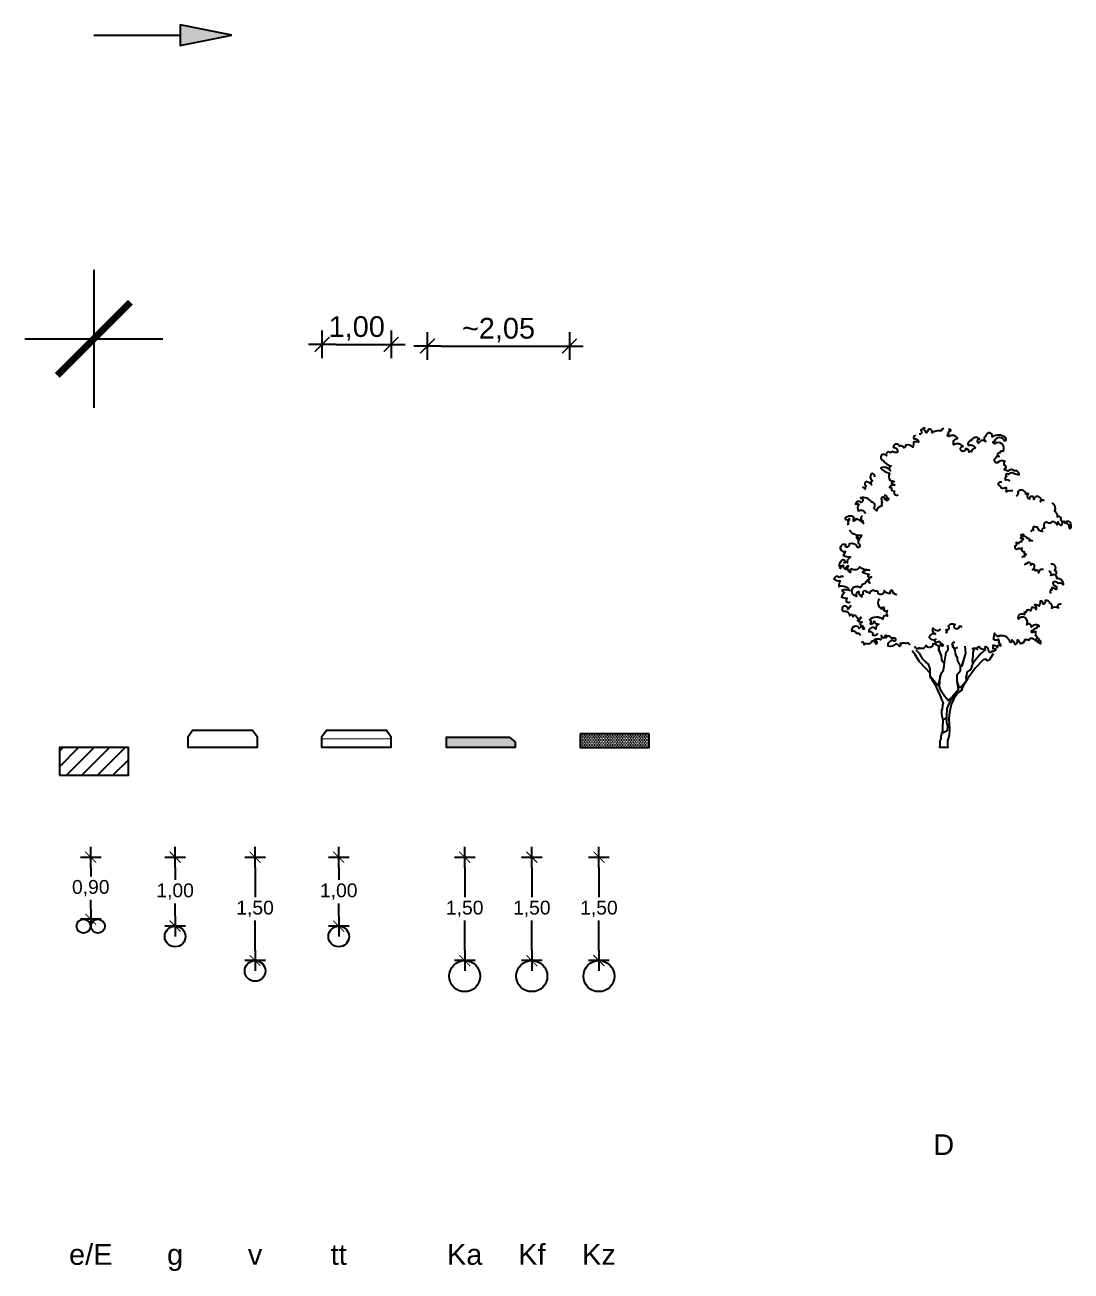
# Model space of a CAD drawing. Header units: millimetres. Extents: x -1 to 67.8, y -7.6 to 12.
# Drawn here: x -1 to 14.17, y -7.59 to 10.48 of the extents above; entities that cross this region are included whole.
import ezdxf
from ezdxf.enums import TextEntityAlignment as Align

# ---------------------------------------------------------------- set-up
doc = ezdxf.new("R2010")
doc.units = ezdxf.units.MM
doc.styles.add('Poprecni profil', font='arial.ttf')
doc.linetypes.add('ZIGZAG', pattern='A,0.00254,-5.08,[131,ltypeshp.shx,S=5.08,R=0,X=-5.08,Y=0],-10.16,[131,ltypeshp.shx,S=5.08,R=180,X=5.08,Y=0],-5.08', length=20.32254)
doc.dimstyles.new('Poprecni profil', dxfattribs={"dimtxt": 0.3, "dimasz": 0.2, "dimexe": 0, "dimexo": 2, "dimgap": 0.05, "dimtad": 1, "dimrnd": 0.05, "dimzin": 0, "dimtxsty": 'Poprecni profil', "dimblk": 'Kotni marker', "dimcen": 0.25, "dimse1": 1, "dimse2": 1, "dimclrd": 256, "dimclrt": 256, "dimadec": 0, "dimazin": 0, "dimtfac": 1, "dimtmove": 2, "dimatfit": 3, "dimldrblk": 'Kotni marker', "dimfxl": 1, "dimtolj": 1, "dimtzin": 0, "dimlwd": -1, "dimarcsym": 0})
doc.dimstyles.new('Poprecni profil instalacije', dxfattribs={"dimtxt": 0.2, "dimasz": 0.15, "dimexe": 0, "dimexo": 2, "dimgap": 0.05, "dimtad": 0, "dimtih": 1, "dimtoh": 1, "dimrnd": 0.05, "dimzin": 0, "dimtxsty": 'Poprecni profil', "dimblk": 'Kotni marker', "dimcen": 0.25, "dimse1": 1, "dimse2": 1, "dimclrd": 256, "dimclrt": 7, "dimadec": 0, "dimazin": 0, "dimtfac": 1, "dimtix": 1, "dimtmove": 2, "dimatfit": 3, "dimldrblk": 'Kotni marker', "dimfxl": 1, "dimtolj": 1, "dimtzin": 0, "dimlwd": -1, "dimarcsym": 0})
doc.dimstyles.new('Poprecni profil priblizno', dxfattribs={"dimtxt": 0.3, "dimasz": 0.2, "dimexe": 0, "dimexo": 2, "dimgap": 0.05, "dimtad": 1, "dimrnd": 0.05, "dimzin": 0, "dimtxsty": 'Poprecni profil', "dimblk": 'Kotni marker', "dimcen": 0.25, "dimse1": 1, "dimse2": 1, "dimclrd": 256, "dimclrt": 256, "dimadec": 0, "dimazin": 0, "dimtfac": 1, "dimtmove": 2, "dimatfit": 3, "dimldrblk": 'Kotni marker', "dimfxl": 1, "dimtolj": 1, "dimtzin": 0, "dimlwd": -1, "dimarcsym": 0})

# ---------------------------------------------------------------- blocks, each defined once
blk = doc.blocks.new('*U6')
h = blk.add_hatch()
h.set_pattern_fill('ANSI31', color=256, scale=0.05)
h.set_pattern_definition([(45, (-32.50196, -0.4), (-0.1122532, 0.1122532), [])])
h.paths.add_polyline_path([(-0.5, -0.4), (0.5, -0.4), (0.5, 0), (-0.5, 0)])
blk.add_lwpolyline([(-0.5, -0.4), (0.5, -0.4), (0.5, 0), (-0.5, 0)], close=True)
blk = doc.blocks.new('*U4')
blk.add_lwpolyline([(1, 0.16), (1, 0), (0, 0), (0, 0.16), (0.065, 0.25), (0.935, 0.25)], close=True)
blk = doc.blocks.new('*U5')
blk.add_lwpolyline([(1, 0.16), (1, 0), (0, 0), (0, 0.16), (0.065, 0.25), (0.935, 0.25)], close=True)
at = {"const_width": 0.015}
blk.add_lwpolyline([(0, 0.125), (1, 0.125)], dxfattribs=at)
blk = doc.blocks.new('*U8')
h = blk.add_hatch(color=256)
h.dxf.hatch_style = 1
h.paths.add_polyline_path([(1, 0.085), (1, 0), (0, 0), (0, 0.15), (0.91, 0.15)])
blk.add_lwpolyline([(1, 0.085), (1, 0), (0, 0), (0, 0.15), (0.91, 0.15)], close=True)
blk = doc.blocks.new('Zelenilo-DYN')
h = blk.add_hatch()
h.set_pattern_fill('DOTS', color=256, scale=0.015)
h.set_pattern_definition([(0, (-22.7, -6.2), (0.01190625, 0.0238125), [0, -0.0238125])])
h.paths.add_polyline_path([(1, 0), (1, 0.2), (0, 0.2), (0, 0)])
at = {"color": 7}
blk.add_lwpolyline([(0, 0.2), (0, 0), (1, 0), (1, 0.2)], dxfattribs=at)
at = {"linetype": 'ZIGZAG', "ltscale": 0.003}
blk.add_lwpolyline([(1, 0.2), (0, 0.2)], dxfattribs=at)
blk = doc.blocks.new('Kotni marker')
for points in [[(0, 1), (0, -1)], [(-1, 0), (1, 0)]]:
    blk.add_lwpolyline(points)
at = {"const_width": 0.1}
blk.add_lwpolyline([(-0.53, -0.53), (0.53, 0.53)], dxfattribs=at)
blk = doc.blocks.new('*D61')
at = {"transparency": 16777216}
blk.add_line((0.2, 0), (0.8, 0), dxfattribs=at)
at = {"layer": 'Defpoints', "color": 0, "transparency": 16777216}
for p in [(1, 0), (0, -2.545), (1, -2.545)]:
    blk.add_point(p, dxfattribs=at)
at = {"transparency": 16777216, "xscale": 0.2, "yscale": 0.2, "zscale": 0.2, "rotation": 180}
blk.add_blockref('Kotni marker', (0, 0), dxfattribs=at)
at = {"transparency": 16777216, "xscale": 0.2, "yscale": 0.2, "zscale": 0.2}
blk.add_blockref('Kotni marker', (1, 0), dxfattribs=at)
at = {"transparency": 16777216, "insert": (0.5, 0.23), "char_height": 0.3, "attachment_point": 5, "style": 'Poprecni profil'}
blk.add_mtext('\\A1;1,00', dxfattribs=at)
blk = doc.blocks.new('*D52')
at = {"transparency": 16777216}
for p, q in [((0, -0.15), (0, -0.28)), ((0, -0.75), (0, -0.62))]:
    blk.add_line(p, q, dxfattribs=at)
at = {"layer": 'Defpoints', "color": 0, "transparency": 16777216}
for p in [(0, 0), (0, -0.9), (0, -0.9)]:
    blk.add_point(p, dxfattribs=at)
at = {"transparency": 16777216, "xscale": 0.15, "yscale": 0.15, "zscale": 0.15}
for p, rotation in [((0, 0), 90), ((0, -0.9), 270)]:
    blk.add_blockref('Kotni marker', p, dxfattribs=dict(at, rotation=rotation))
at = {"color": 7, "transparency": 16777216, "insert": (0, -0.45), "char_height": 0.2, "attachment_point": 5, "style": 'Poprecni profil'}
blk.add_mtext('\\A1;0,90', dxfattribs=at)
blk = doc.blocks.new('*D47')
at = {"transparency": 16777216}
for p, q in [((0, -0.15), (0, -0.33)), ((0, -0.85), (0, -0.67))]:
    blk.add_line(p, q, dxfattribs=at)
at = {"layer": 'Defpoints', "color": 0, "transparency": 16777216}
for p in [(0, 0), (0, -1), (0, -1)]:
    blk.add_point(p, dxfattribs=at)
at = {"transparency": 16777216, "xscale": 0.15, "yscale": 0.15, "zscale": 0.15}
for p, rotation in [((0, 0), 90), ((0, -1), 270)]:
    blk.add_blockref('Kotni marker', p, dxfattribs=dict(at, rotation=rotation))
at = {"color": 7, "transparency": 16777216, "insert": (0, -0.5), "char_height": 0.2, "attachment_point": 5, "style": 'Poprecni profil'}
blk.add_mtext('\\A1;1,00', dxfattribs=at)
blk = doc.blocks.new('*D42')
at = {"transparency": 16777216}
for p, q in [((0, -0.15), (0, -0.58)), ((0, -1.35), (0, -0.92))]:
    blk.add_line(p, q, dxfattribs=at)
at = {"layer": 'Defpoints', "color": 0, "transparency": 16777216}
for p in [(0, 0), (0, -1.5), (0, -1.5)]:
    blk.add_point(p, dxfattribs=at)
at = {"transparency": 16777216, "xscale": 0.15, "yscale": 0.15, "zscale": 0.15}
for p, rotation in [((0, 0), 90), ((0, -1.5), 270)]:
    blk.add_blockref('Kotni marker', p, dxfattribs=dict(at, rotation=rotation))
at = {"color": 7, "transparency": 16777216, "insert": (0, -0.75), "char_height": 0.2, "attachment_point": 5, "style": 'Poprecni profil'}
blk.add_mtext('\\A1;1,50', dxfattribs=at)
blk = doc.blocks.new('*D37')
at = {"transparency": 16777216}
for p, q in [((0, -0.15), (0, -0.33)), ((0, -0.85), (0, -0.67))]:
    blk.add_line(p, q, dxfattribs=at)
at = {"layer": 'Defpoints', "color": 0, "transparency": 16777216}
for p in [(0, 0), (0, -1), (0, -1)]:
    blk.add_point(p, dxfattribs=at)
at = {"transparency": 16777216, "xscale": 0.15, "yscale": 0.15, "zscale": 0.15}
for p, rotation in [((0, 0), 90), ((0, -1), 270)]:
    blk.add_blockref('Kotni marker', p, dxfattribs=dict(at, rotation=rotation))
at = {"color": 7, "transparency": 16777216, "insert": (0, -0.5), "char_height": 0.2, "attachment_point": 5, "style": 'Poprecni profil'}
blk.add_mtext('\\A1;1,00', dxfattribs=at)
blk = doc.blocks.new('*D32')
at = {"transparency": 16777216}
for p, q in [((0, -0.15), (0, -0.58)), ((0, -1.35), (0, -0.92))]:
    blk.add_line(p, q, dxfattribs=at)
at = {"layer": 'Defpoints', "color": 0, "transparency": 16777216}
for p in [(0, 0), (0, -1.5), (0, -1.5)]:
    blk.add_point(p, dxfattribs=at)
at = {"transparency": 16777216, "xscale": 0.15, "yscale": 0.15, "zscale": 0.15}
for p, rotation in [((0, 0), 90), ((0, -1.5), 270)]:
    blk.add_blockref('Kotni marker', p, dxfattribs=dict(at, rotation=rotation))
at = {"color": 7, "transparency": 16777216, "insert": (0, -0.75), "char_height": 0.2, "attachment_point": 5, "style": 'Poprecni profil'}
blk.add_mtext('\\A1;1,50', dxfattribs=at)
blk = doc.blocks.new('*D22')
at = {"transparency": 16777216}
for p, q in [((0, -0.15), (0, -0.58)), ((0, -1.35), (0, -0.92))]:
    blk.add_line(p, q, dxfattribs=at)
at = {"layer": 'Defpoints', "color": 0, "transparency": 16777216}
for p in [(0, 0), (0, -1.5), (0, -1.5)]:
    blk.add_point(p, dxfattribs=at)
at = {"transparency": 16777216, "xscale": 0.15, "yscale": 0.15, "zscale": 0.15}
for p, rotation in [((0, 0), 90), ((0, -1.5), 270)]:
    blk.add_blockref('Kotni marker', p, dxfattribs=dict(at, rotation=rotation))
at = {"color": 7, "transparency": 16777216, "insert": (0, -0.75), "char_height": 0.2, "attachment_point": 5, "style": 'Poprecni profil'}
blk.add_mtext('\\A1;1,50', dxfattribs=at)
blk = doc.blocks.new('*D27')
at = {"transparency": 16777216}
for p, q in [((0, -0.15), (0, -0.58)), ((0, -1.35), (0, -0.92))]:
    blk.add_line(p, q, dxfattribs=at)
at = {"layer": 'Defpoints', "color": 0, "transparency": 16777216}
for p in [(0, 0), (0, -1.5), (0, -1.5)]:
    blk.add_point(p, dxfattribs=at)
at = {"transparency": 16777216, "xscale": 0.15, "yscale": 0.15, "zscale": 0.15}
for p, rotation in [((0, 0), 90), ((0, -1.5), 270)]:
    blk.add_blockref('Kotni marker', p, dxfattribs=dict(at, rotation=rotation))
at = {"color": 7, "transparency": 16777216, "insert": (0, -0.75), "char_height": 0.2, "attachment_point": 5, "style": 'Poprecni profil'}
blk.add_mtext('\\A1;1,50', dxfattribs=at)
blk = doc.blocks.new('TREE_E12')
for p, q in [((-53, 578), (14, 533)), ((-64, 318), (38, 268))]:
    blk.add_line(p, q)
for points in [[(-1282, 5148, -0.265402), (-1201, 5166, 0.47234), (-1217, 5244, 1.359918), (-1253, 5276, 0.499355), (-1365, 5289, 0.074873), (-1457, 5267, -0.44511), (-1370, 5348, -0.370657), (-1239, 5341, 0.000002), (-1179, 5361, 0.543015), (-1206, 5404, -0.345298), (-1170, 5453, 0.278322), (-1183, 5530, -0.278865), (-1039, 5503, 1.000141), (-1006, 5592, 0.713289), (-1068, 5619, 0.932806), (-1093, 5698, 0.617803), (-1152, 5727, -0.799083), (-979, 5869, 1.091803), (-990, 5920, 0.813247), (-1170, 5925, -0.759216), (-1190, 5992, -0.322729), (-938, 6001, -1.063796), (-812, 6017, -0.640254), (-815, 5911, -0.451434), (-673, 5882, 0.695789), (-689, 5961, -0.56977), (-536, 5929, -0.595413), (-475, 5833, 0.483393), (-606, 5781, -0.396), (-536, 5712, -0.333157), (-486, 5705, -0.596875), (-421, 5768, 2.485316), (-376, 5819, -0.329809), (-192, 5851, 0.512632), (-262, 5970, -0.48414), (-109, 6012, 1.380789), (-95, 6055, 0.790253), (-131, 6109, -0.91904), (-90, 6137, 1.201096)], [(-2, 6160, -0.305001), (52, 6119, -0.158319), (185, 6098, -0.506463), (226, 6081, -0.606264), (301, 6147, 0.29326), (337, 6083, 0.688173), (345, 6112, 0.77864), (363, 6172, -0.200322), (446, 6127, 0.808942), (478, 6051, -0.398466)], [(546, 6033, -0.590957), (573, 5962, 0.507427), (489, 5897, -0.211792), (587, 5897, 0.130874), (601, 5801, -0.288211), (740, 5844, 0.512432), (772, 5789, -0.410785), (859, 5822, -0.646238), (954, 5840, -0.478077), (971, 5793, 0.56821), (900, 5702, 0.289507), (994, 5727, 0.529716), (1062, 5712, -0.556037), (1109, 5635, -0.421693), (1201, 5651, -0.598314), (1167, 5545, -0.221406), (1014, 5438, -0.745187), (1030, 5347, -0.338336), (1215, 5404, -0.193645), (1048, 5298, -0.255819), (1037, 5159, 0.202164), (958, 5131, -0.613529), (1009, 5075, 0.614808), (951, 5063, -0.409088), (1046, 5026, 0.780635), (1014, 5009, -0.520337), (951, 4955, -0.849531), (883, 4882, -1.681155)], [(-1332, 4959, -0.129085), (-1209, 4941, -0.153649), (-1204, 5020, 0.172844), (-1115, 5009, -0.24242), (-1075, 5055, 0.867375), (-1124, 5130, 4.014634)], [(1332, 5227, -0.339076), (1384, 5299, -0.555033), (1375, 5153, -0.56418), (1398, 5076, -0.166244), (1497, 5136, -0.631998), (1501, 5046, -0.373246), (1521, 4989, -0.199415), (1574, 5027, 2.128433)], [(-1945, 4765, -0.543794), (-1871, 4747, -1.209884), (-1740, 4791, -1.322896), (-1654, 4798, 0.541205), (-1637, 4897, -0.299501), (-1589, 4897, -0.612972), (-1432, 4944, 0.400192), (-1397, 4849, 0.601374)], [(1149, 4877, 0.527476), (1106, 4825, 1.371362), (1105, 4772, -0.599758), (1141, 4791, -1.751744), (1200, 4780, -0.521675), (1187, 4734, -0.482458), (1194, 4670, -0.272076), (1303, 4569, -0.162269), (1354, 4622, -0.672629), (1394, 4741, -0.295571), (1607, 4824, 0.846999), (1601, 4734, -0.605856), (1708, 4703, 0.299905), (1643, 4699, -0.265742), (1653, 4569, 0.563605), (1521, 4523, 0.951129)], [(-2089, 4725, 0.406886), (-2137, 4566, 0.345169), (-2193, 4459, 0.789569), (-2257, 4397, 0.420211), (-2270, 4289, 0.31979), (-2209, 4358, -0.414416), (-2193, 4299, -0.259643), (-2096, 4363, 0.477578), (-1983, 4355, -0.528271), (-1947, 4238, -0.679587), (-1907, 4171, 0.357056), (-1809, 4254, 0.118587), (-1738, 4266, -0.331188), (-1733, 4196, -0.493577), (-1685, 4167, 1.282228)], [(-2364, 4367, 0.701971), (-2447, 4299, 0.424856), (-2436, 4221, -0.079937), (-2421, 4282, -0.274987), (-2345, 4335, -0.992027), (-2290, 4342, 0.885129)], [(1577, 4472, -0.640786), (1563, 4378, -0.207083), (1550, 4326, -0.150335), (1702, 4419, 0.368139), (1742, 4370, 0.258155), (1732, 4442, -0.453982), (1906, 4422, -0.695057), (1829, 4422, 0.34999), (1857, 4357, 0.347124), (1866, 4294, 0.402012)], [(-1515, 3670, 0.433632), (-1564, 3689, 0.721914), (-1595, 3729, 0.566611), (-1561, 3775, 0.564064), (-1512, 3852, 0.261676), (-1440, 3846, 0.779527), (-1385, 3848, 0.474621), (-1403, 3911, -0.450099), (-1399, 3957, 0.38184), (-1452, 3941, 0.608058), (-1510, 3971, 0.581353), (-1538, 4021, -0.260094), (-1484, 4044, -0.446682), (-1493, 4100, 0.271596), (-1532, 4119, 0.530179), (-1534, 4083, 0.33952), (-1613, 4042, 0.841017), (-1651, 3992, 0.362325), (-1720, 3992, 2.759952)], [(898, 2945, 0.325791), (998, 3041, -0.515605), (1037, 2971, 0.279738), (1149, 3032, 0.62119), (1269, 2969, -0.719432), (1326, 3016, -0.571612), (1434, 2977, -0.272149), (1495, 2998, -1.434557), (1552, 2963, -0.677202), (1583, 2912, 0.375472), (1634, 3006, -0.653927), (1687, 2918, 0.641379), (1742, 3096, 0.304012), (1605, 3087, 0.282031), (1522, 3175, -0.008167), (1473, 3236, -0.250758), (1430, 3175, 0.538583), (1400, 3293, 1.316316), (1440, 3342, 0.141358), (1569, 3387, 0.252822), (1438, 3428, 0.20506), (1624, 3487, 0.448866), (1787, 3450, -0.486299), (1803, 3377, 0.437064), (1844, 3509, -0.440104), (1893, 3438, 0.29131), (1942, 3515, -0.436043), (1999, 3458, 0.389386), (1950, 3633, 0.815654), (1932, 3564, 0.477842), (1864, 3566, 0.344764), (1801, 3676, 0.188395), (1936, 3709, 0.090084), (1897, 3782, 1.137022), (1922, 3930, 0.908358), (1907, 3891, -0.754859), (1822, 3940, 0.405197), (1671, 3871, -0.740032), (1620, 3918, 0.459727), (1630, 4020, 0.533529), (1681, 4079, -0.742946), (1583, 4097, 0.289701), (1824, 4199, -0.523483)], [(-2069, 3547, 0.706019), (-2140, 3428, 0.583806), (-2155, 3336, 0.331907), (-2177, 3269, 0.481208), (-2309, 3141, -0.381724), (-2208, 3165, -0.30479), (-2165, 3198, -0.317963), (-2108, 3178, -0.260449), (-2130, 3131, 0.625071), (-2173, 3054, 0.069399), (-2104, 3088, -0.490958), (-2086, 3041, -0.923818), (-2076, 2982, -7.656865)], [(-2155, 3336, -0.136142), (-2066, 3320, -0.536828), (-2032, 3403, -1.052117)], [(-1926, 3435, -0.526024), (-1834, 3375, -0.746219), (-1771, 3413, -0.54368), (-1717, 3431, -0.369805), (-1751, 3514, -0.798879), (-1682, 3519, -1.039316), (-1608, 3547, -0.382432), (-1556, 3522, 4.396999)], [(1942, 3298, -0.359592), (2012, 3280, -0.612734), (2124, 3256, -0.135742), (2005, 3216, -0.05733), (2030, 3112, 0.357844), (1815, 3029, -0.191822), (1969, 3033, -0.17638), (1918, 2994, -0.170415), (1974, 2910, -0.14451), (1869, 2881, -0.453996), (1880, 2814, -0.35495), (1808, 2817, 6.203741)], [(-1471, 2577, 0.126913), (-1568, 2570, -0.155318), (-1555, 2611, -0.414171), (-1613, 2659, 0.293534), (-1677, 2642, -0.100206), (-1710, 2708, 0.348274), (-1785, 2665, -0.377932), (-1756, 2762, 0.184684), (-1843, 2731, -0.202256), (-1867, 2830, 0.594972), (-1911, 2779, -0.694277), (-1964, 2843, 0.476155), (-2041, 2795, 0.426495), (-2084, 2692, 0.354097), (-2216, 2696, 1.03166), (-2272, 2762, 3.1794)], [(1243, 2870, -0.533713), (1194, 2679, 0.565991), (1164, 2711, 0.323309), (1164, 2651, -0.288775), (1092, 2646, -0.309273), (1087, 2535, -0.683999), (1178, 2478, -0.326754), (1437, 2467, 0.538176), (1421, 2389, -0.493737), (1348, 2437, -0.357521), (1257, 2384, -0.290225), (1316, 2287, -0.806528), (1448, 2232, 0.720602), (1376, 2175, -0.432486), (1273, 2208)], [(1797, 2739, 0.128622), (1853, 2671, -1.785801), (1938, 2626, 0.475754), (1815, 2542, 1.117928), (1756, 2526, 0.905859), (1685, 2517, -0.612945), (1604, 2513, 0.379829), (1666, 2450, -0.183681), (1579, 2418, -0.915977), (1603, 2360, 0.141009), (1564, 2350, -0.83447), (1534, 2293, -0.662202), (1633, 2299, -0.878794), (1779, 2243, 0.560457), (1696, 2206, 0.371289), (1612, 2171, -5.742865)], [(-550, 1899, 0.496488), (-649, 1892, 0.486936), (-687, 1946, -0.397382), (-803, 1906, -0.249151), (-798, 1951, 0.412305), (-862, 1861, -0.625944), (-935, 1866, -0.520922), (-1004, 1894, 0.072729), (-952, 1904, -0.195436), (-952, 1977, 0.339939), (-1028, 1930, -0.489339), (-1044, 1967, 0.379674), (-1101, 1960, -0.506942), (-1065, 2012, -0.227854), (-1056, 2090, 0.475937), (-959, 2093, -0.149363), (-978, 2206, -0.06507), (-1042, 2145, 0.485467), (-1271, 2052, -1.185849), (-1316, 2078, 0.120955), (-1375, 1989, -0.383299), (-1423, 2076, 0.190755), (-1480, 2008, -0.33975), (-1573, 2083, 0.172292), (-1651, 2069, 0.681301), (-1726, 2099, -0.374339), (-1771, 2092, 0.354275), (-1774, 2059, 0.882488), (-1813, 2034, 0.294331), (-1864, 2004, -0.603132), (-1843, 2068, -0.649432), (-1807, 2102, -0.487956), (-1775, 2154, -0.087648), (-1777, 2237, 0.128892), (-1704, 2222, 0.965732), (-1726, 2263, 0.294144), (-1796, 2305, 0.546857), (-1845, 2337, -0.527971), (-1696, 2322, -0.686406), (-1603, 2371, -0.972587), (-1445, 2476, 0.287838), (-1471, 2577, -3.370194)], [(-356, 2315, -0.315833), (-298, 2338, 1.573028), (-218, 2373, -0.333458), (-83, 2343, 0.969491), (-38, 2273, 0.754779), (-31, 2210, 0.158014)], [(74, 2293, 0.545191), (121, 2252, 0.167656), (206, 2302, -0.565605), (157, 2192, -0.41653), (283, 2126, -0.355954), (154, 2089, -1.49895), (123, 2040, 0.802888), (66, 1991, 1.146961), (27, 1956, -0.385107), (92, 1952, -0.093895), (209, 2004, 0.846048), (343, 1968, 0.484839), (473, 1922, 0.663772), (558, 1955, -0.972356)], [(-267, 1931, 0.565308), (-167, 1956, -1.043178), (-170, 1983, 0.723769), (-211, 2033, -3.22495)], [(658, 1974, -0.591735), (726, 2009, -0.132441), (842, 2009, 0.4983), (853, 1952, -0.156802), (921, 2005, 0.342151), (1075, 1956, 0.454477), (979, 2073, -1.167042), (932, 2103, -0.180895), (1007, 2104, -0.563134), (1117, 2126, -1.162272), (1128, 2163, -0.237532), (1135, 2115, 0.273954), (1211, 2161, 0.36361), (1220, 2081, -0.256479), (1346, 2075, 0.738611), (1310, 1996, -0.448843), (1394, 2048, 0.46923), (1473, 2000, -0.308702), (1541, 1980, -0.678723), (1597, 2029, 0.027837)]]:
    blk.add_lwpolyline(points, format="xyb")
for points in [[(-409, 1953), (-418, 1820), (-346, 1571), (-323, 1555)], [(-305, 1141), (-261, 1281), (-259, 1380), (-259, 1407), (-321, 1487), (-324, 1569), (-266, 1683), (-266, 1733), (-232, 1782), (-222, 1874), (-179, 1951)], [(-283, 1115), (-172, 989), (-82, 908), (-18, 985), (48, 1085), (80, 1177), (72, 1363), (39, 1446), (7, 1493), (-7, 1578), (-18, 1676), (-31, 1757), (-42, 1791), (-48, 1838), (-82, 1894), (-78, 1975)], [(97, 1971), (99, 1883), (52, 1768), (44, 1689), (-12, 1620)], [(-954, 1809), (-878, 1683), (-839, 1672), (-813, 1701), (-759, 1690), (-610, 1534), (-473, 1346), (-396, 1223), (-349, 1136), (-349, 1103), (-280, 1060), (-204, 951), (-143, 828), (-113, 672), (-96, 558), (-113, 343), (-102, 230), (-75, 128), (-75, 48), (-78, 0), (78, 0), (72, 57), (72, 128), (57, 152), (48, 173), (48, 215), (39, 266), (21, 310), (21, 394), (12, 522), (18, 552), (33, 603), (36, 651), (36, 713), (24, 746), (18, 794), (18, 824), (6, 860), (36, 928), (69, 1009), (113, 1104), (152, 1194), (227, 1304), (248, 1337), (262, 1384), (262, 1443), (262, 1518), (294, 1610), (337, 1642), (407, 1706), (461, 1808), (531, 1878)], [(-808, 1890), (-714, 1813), (-567, 1634), (-550, 1595), (-526, 1514), (-447, 1454), (-437, 1397), (-428, 1354), (-436, 1287), (-338, 1179), (-305, 1141)], [(-564, 1627), (-555, 1681), (-565, 1768), (-569, 1835), (-591, 1920)], [(262, 1433), (354, 1533), (468, 1655), (550, 1790), (611, 1868)], [(-283, 1115), (-261, 1281)], [(72, 1363), (108, 1194), (156, 1241), (256, 1364)], [(-281, 1066), (-205, 987), (-126, 897), (-56, 754), (-53, 605), (-53, 484), (-70, 411), (-64, 318)]]:
    blk.add_lwpolyline(points)
blk = doc.blocks.new('*U58')
for p, q in [((0.04, 0.434), (-0.011, 0.4)), ((0.048, 0.239), (-0.028, 0.201))]:
    blk.add_line(p, q)
for points in [[(-0.41, 4.525, 0.590957), (-0.43, 4.471, -0.507427), (-0.367, 4.423, 0.211792), (-0.44, 4.423, -0.130874), (-0.45, 4.351, 0.288211), (-0.555, 4.383, -0.512432), (-0.579, 4.342, 0.410785), (-0.644, 4.367, 0.646238), (-0.716, 4.38, 0.478077), (-0.728, 4.345, -0.56821), (-0.675, 4.277, -0.289507), (-0.745, 4.296, -0.529716), (-0.797, 4.284, 0.556037), (-0.832, 4.226, 0.421693), (-0.901, 4.239, 0.598314), (-0.875, 4.159, 0.221406), (-0.761, 4.078, 0.745187), (-0.773, 4.01, 0.338336), (-0.911, 4.053, 0.193645), (-0.786, 3.974, 0.255819), (-0.778, 3.869, -0.202164), (-0.718, 3.848, 0.613529), (-0.757, 3.807, -0.614808), (-0.714, 3.797, 0.409088), (-0.784, 3.77, -0.780635), (-0.76, 3.757, 0.520337), (-0.714, 3.716, 0.849531), (-0.662, 3.662, 1.681155)], [(0.002, 4.62, 0.305001), (-0.039, 4.589, 0.158319), (-0.139, 4.573, 0.506463), (-0.17, 4.561, 0.606264), (-0.225, 4.61, -0.29326), (-0.253, 4.562, -0.688173), (-0.259, 4.584, -0.77864), (-0.273, 4.629, 0.200322), (-0.335, 4.596, -0.808942), (-0.358, 4.538, 0.398466)], [(0.962, 3.861, 0.265402), (0.901, 3.874, -0.47234), (0.913, 3.933, -1.359918), (0.94, 3.957, -0.499355), (1.024, 3.967, -0.074873), (1.093, 3.95, 0.44511), (1.027, 4.011, 0.370657), (0.929, 4.006, -0.000002), (0.884, 4.021, -0.543015), (0.904, 4.053, 0.345298), (0.877, 4.09, -0.278322), (0.887, 4.147, 0.278865), (0.779, 4.127, -1.000141), (0.754, 4.194, -0.713289), (0.801, 4.215, -0.932806), (0.82, 4.274, -0.617803), (0.864, 4.295, 0.799083), (0.734, 4.402, -1.091803), (0.742, 4.44, -0.813247), (0.877, 4.444, 0.759216), (0.892, 4.494, 0.322729), (0.704, 4.501, 1.063796), (0.609, 4.513, 0.640254), (0.611, 4.434, 0.451434), (0.505, 4.412, -0.695789), (0.517, 4.471, 0.56977), (0.402, 4.447, 0.595413), (0.356, 4.375, -0.483393), (0.454, 4.336, 0.396), (0.402, 4.284, 0.333157), (0.365, 4.279, 0.596875), (0.316, 4.326, -2.485316), (0.282, 4.364, 0.329809), (0.144, 4.388, -0.512632), (0.196, 4.477, 0.48414), (0.082, 4.509, -1.380789), (0.072, 4.541, -0.790253), (0.098, 4.582, 0.91904), (0.068, 4.603, -1.201096)], [(-0.999, 3.92, 0.339076), (-1.038, 3.974, 0.555033), (-1.032, 3.865, 0.56418), (-1.049, 3.807, 0.166244), (-1.123, 3.852, 0.631998), (-1.126, 3.784, 0.373246), (-1.141, 3.742, 0.199415), (-1.18, 3.77, -2.128433)], [(0.999, 3.719, 0.129085), (0.907, 3.706, 0.153649), (0.903, 3.765, -0.172844), (0.836, 3.757, 0.24242), (0.806, 3.791, -0.867375), (0.843, 3.847, -4.014634)], [(-0.861, 3.657, -0.527476), (-0.83, 3.619, -1.371362), (-0.828, 3.579, 0.599758), (-0.856, 3.593, 1.751744), (-0.9, 3.585, 0.521675), (-0.89, 3.55, 0.482458), (-0.896, 3.502, 0.272076), (-0.977, 3.427, 0.162269), (-1.015, 3.467, 0.672629), (-1.046, 3.556, 0.295571), (-1.205, 3.618, -0.846999), (-1.201, 3.55, 0.605856), (-1.281, 3.527, -0.299905), (-1.233, 3.524, 0.265742), (-1.239, 3.427, -0.563605), (-1.141, 3.392, -0.951129)], [(1.458, 3.574, 0.543794), (1.403, 3.56, 1.209884), (1.305, 3.593, 1.322896), (1.241, 3.599, -0.541205), (1.227, 3.673, 0.299501), (1.192, 3.673, 0.612972), (1.074, 3.708, -0.400192), (1.048, 3.637, -0.601374)], [(1.567, 3.544, -0.406886), (1.603, 3.425, -0.345169), (1.645, 3.344, -0.789569), (1.693, 3.298, -0.420211), (1.703, 3.217, -0.31979), (1.657, 3.269, 0.414416), (1.645, 3.224, 0.259643), (1.572, 3.272, -0.477578), (1.488, 3.266, 0.528271), (1.46, 3.179, 0.679587), (1.43, 3.128, -0.357056), (1.357, 3.19, -0.118587), (1.304, 3.2, 0.331188), (1.3, 3.147, 0.493577), (1.264, 3.125, -1.282228)], [(-1.183, 3.354, 0.640786), (-1.172, 3.284, 0.207083), (-1.163, 3.244, 0.150335), (-1.276, 3.314, -0.368139), (-1.307, 3.277, -0.258155), (-1.299, 3.331, 0.453982), (-1.43, 3.317, 0.695057), (-1.372, 3.317, -0.34999), (-1.393, 3.268, -0.347124), (-1.399, 3.22, -0.402012)], [(1.773, 3.275, -0.701971), (1.836, 3.224, -0.424856), (1.827, 3.166, 0.079937), (1.816, 3.212, 0.274987), (1.759, 3.252, 0.992027), (1.718, 3.256, -0.885129)], [(-0.674, 2.209, -0.325791), (-0.748, 2.28, 0.515605), (-0.777, 2.228, -0.279738), (-0.862, 2.274, -0.62119), (-0.952, 2.227, 0.719432), (-0.995, 2.262, 0.571612), (-1.076, 2.233, 0.272149), (-1.122, 2.248, 1.434557), (-1.164, 2.222, 0.677202), (-1.187, 2.184, -0.375472), (-1.225, 2.254, 0.653927), (-1.265, 2.189, -0.641379), (-1.307, 2.322, -0.304012), (-1.204, 2.316, -0.282031), (-1.141, 2.381, 0.008167), (-1.105, 2.427, 0.250758), (-1.073, 2.381, -0.538583), (-1.05, 2.47, -1.316316), (-1.08, 2.507, -0.141358), (-1.177, 2.54, -0.252822), (-1.079, 2.571, -0.20506), (-1.218, 2.615, -0.448866), (-1.34, 2.588, 0.486299), (-1.352, 2.533, -0.437064), (-1.383, 2.632, 0.440104), (-1.42, 2.578, -0.29131), (-1.456, 2.636, 0.436043), (-1.499, 2.594, -0.389386), (-1.462, 2.725, -0.815654), (-1.449, 2.673, -0.477842), (-1.398, 2.675, -0.344764), (-1.351, 2.757, -0.188395), (-1.452, 2.782, -0.090084), (-1.423, 2.837, -1.137022), (-1.441, 2.947, -0.908358), (-1.431, 2.918, 0.754859), (-1.366, 2.955, -0.405197), (-1.253, 2.903, 0.740032), (-1.215, 2.938, -0.459727), (-1.223, 3.015, -0.533529), (-1.261, 3.059, 0.742946), (-1.187, 3.073, -0.289701), (-1.368, 3.149, 0.523483)], [(1.136, 2.752, -0.433632), (1.173, 2.767, -0.721914), (1.196, 2.797, -0.566611), (1.17, 2.831, -0.564064), (1.134, 2.889, -0.261676), (1.08, 2.885, -0.779527), (1.039, 2.886, -0.474621), (1.052, 2.933, 0.450099), (1.049, 2.968, -0.38184), (1.089, 2.956, -0.608058), (1.132, 2.978, -0.581353), (1.154, 3.016, 0.260094), (1.113, 3.033, 0.446682), (1.119, 3.075, -0.271596), (1.149, 3.089, -0.530179), (1.15, 3.062, -0.33952), (1.21, 3.031, -0.841017), (1.238, 2.994, -0.362325), (1.29, 2.994, -2.759952)], [(1.444, 2.576, 0.526024), (1.375, 2.531, 0.746219), (1.329, 2.56, 0.54368), (1.287, 2.573, 0.369805), (1.313, 2.635, 0.798879), (1.262, 2.639, 1.039316), (1.206, 2.66, 0.382432), (1.167, 2.641, -4.396999)], [(1.616, 2.502, 0.136142), (1.55, 2.49, 0.536828), (1.524, 2.552, 1.052117)], [(1.552, 2.66, -0.706019), (1.605, 2.571, -0.583806), (1.616, 2.502, -0.331907), (1.632, 2.451, -0.481208), (1.732, 2.356, 0.381724), (1.656, 2.374, 0.30479), (1.624, 2.399, 0.317963), (1.581, 2.384, 0.260449), (1.597, 2.348, -0.625071), (1.63, 2.291, -0.069399), (1.578, 2.316, 0.490958), (1.565, 2.281, 0.923818), (1.557, 2.237, 7.656865)], [(-1.456, 2.474, 0.359592), (-1.509, 2.46, 0.612734), (-1.593, 2.442, 0.135742), (-1.504, 2.412, 0.05733), (-1.523, 2.334, -0.357844), (-1.361, 2.272, 0.191822), (-1.477, 2.274, 0.17638), (-1.439, 2.245, 0.170415), (-1.48, 2.183, 0.14451), (-1.401, 2.161, 0.453996), (-1.41, 2.111, 0.35495), (-1.356, 2.112, -6.203741)], [(-1.348, 2.054, -0.128622), (-1.39, 2.003, 1.785801), (-1.454, 1.97, -0.475754), (-1.361, 1.906, -1.117928), (-1.317, 1.895, -0.905859), (-1.264, 1.888, 0.612945), (-1.203, 1.885, -0.379829), (-1.25, 1.837, 0.183681), (-1.184, 1.814, 0.915977), (-1.203, 1.77, -0.141009), (-1.173, 1.763, 0.83447), (-1.151, 1.72, 0.662202), (-1.225, 1.724, 0.878794), (-1.334, 1.682, -0.560457), (-1.272, 1.654, -0.371289), (-1.209, 1.628, 5.742865)], [(-0.932, 2.152, 0.533713), (-0.895, 2.01, -0.565991), (-0.873, 2.033, -0.323309), (-0.873, 1.988, 0.288775), (-0.819, 1.985, 0.309273), (-0.815, 1.901, 0.683999), (-0.883, 1.858, 0.326754), (-1.077, 1.85, -0.538176), (-1.066, 1.792, 0.493737), (-1.011, 1.827, 0.357521), (-0.943, 1.788, 0.290225), (-0.987, 1.716, 0.806528), (-1.086, 1.674, -0.720602), (-1.032, 1.631, 0.432486), (-0.955, 1.656)], [(1.103, 1.933, -0.126913), (1.176, 1.927, 0.155318), (1.166, 1.958, 0.414171), (1.21, 1.994, -0.293534), (1.258, 1.981, 0.100206), (1.282, 2.031, -0.348274), (1.339, 1.999, 0.377932), (1.317, 2.071, -0.184684), (1.383, 2.048, 0.202256), (1.4, 2.122, -0.594972), (1.433, 2.084, 0.694277), (1.473, 2.132, -0.476155), (1.531, 2.096, -0.426495), (1.563, 2.019, -0.354097), (1.662, 2.022, -1.03166), (1.704, 2.071, -3.1794)], [(0.412, 1.424, -0.496488), (0.487, 1.419, -0.486936), (0.515, 1.46, 0.397382), (0.602, 1.429, 0.249151), (0.599, 1.463, -0.412305), (0.646, 1.396, 0.625944), (0.701, 1.399, 0.520922), (0.753, 1.421, -0.072729), (0.714, 1.428, 0.195436), (0.714, 1.483, -0.339939), (0.771, 1.447, 0.489339), (0.783, 1.476, -0.379674), (0.826, 1.47, 0.506942), (0.799, 1.509, 0.227854), (0.792, 1.568, -0.475937), (0.719, 1.569, 0.149363), (0.733, 1.655, 0.06507), (0.781, 1.608, -0.485467), (0.953, 1.539, 1.185849), (0.987, 1.559, -0.120955), (1.031, 1.491, 0.383299), (1.067, 1.557, -0.190755), (1.11, 1.506, 0.33975), (1.179, 1.563, -0.172292), (1.238, 1.552, -0.681301), (1.295, 1.575, 0.374339), (1.328, 1.569, -0.354275), (1.33, 1.544, -0.882488), (1.36, 1.526, -0.294331), (1.398, 1.503, 0.603132), (1.383, 1.551, 0.649432), (1.355, 1.577, 0.487956), (1.331, 1.616, 0.087648), (1.333, 1.678, -0.128892), (1.278, 1.667, -0.965732), (1.295, 1.697, -0.294144), (1.347, 1.729, -0.546857), (1.384, 1.753, 0.527971), (1.272, 1.742, 0.686406), (1.202, 1.779, 0.972587), (1.084, 1.857, -0.287838), (1.103, 1.933, 3.370194)], [(-0.055, 1.719, -0.545191), (-0.091, 1.689, -0.167656), (-0.155, 1.726, 0.565605), (-0.118, 1.644, 0.41653), (-0.212, 1.594, 0.355954), (-0.116, 1.566, 1.49895), (-0.092, 1.53, -0.802888), (-0.049, 1.493, -1.146961), (-0.02, 1.467, 0.385107), (-0.069, 1.464, 0.093895), (-0.157, 1.503, -0.846048), (-0.257, 1.476, -0.484839), (-0.354, 1.441, -0.663772), (-0.419, 1.466, 0.972356)], [(0.267, 1.736, 0.315833), (0.223, 1.753, -1.573028), (0.164, 1.78, 0.333458), (0.062, 1.757, -0.969491), (0.028, 1.705, -0.754779), (0.023, 1.658, -0.158014)], [(-0.494, 1.481, 0.591735), (-0.545, 1.507, 0.132441), (-0.631, 1.507, -0.4983), (-0.64, 1.464, 0.156802), (-0.691, 1.504, -0.342151), (-0.806, 1.467, -0.454477), (-0.735, 1.555, 1.167042), (-0.699, 1.577, 0.180895), (-0.755, 1.578, 0.563134), (-0.838, 1.595, 1.162272), (-0.846, 1.622, 0.237532), (-0.852, 1.587, -0.273954), (-0.908, 1.621, -0.36361), (-0.915, 1.56, 0.256479), (-1.01, 1.556, -0.738611), (-0.982, 1.497, 0.448843), (-1.046, 1.536, -0.46923), (-1.105, 1.5, 0.308702), (-1.156, 1.485, 0.678723), (-1.197, 1.522, -0.027837)], [(0.2, 1.448, -0.565308), (0.125, 1.467, 1.043178), (0.128, 1.487, -0.723769), (0.159, 1.525, 3.22495)]]:
    blk.add_lwpolyline(points, format="xyb")
for points in [[(-0.073, 1.478), (-0.074, 1.412), (-0.039, 1.326), (-0.033, 1.267), (0.009, 1.215)], [(0.212, 0.837), (0.129, 0.742), (0.062, 0.681), (0.014, 0.739), (-0.036, 0.814), (-0.06, 0.883), (-0.054, 1.022), (-0.03, 1.084), (-0.006, 1.12), (0.006, 1.184), (0.014, 1.257), (0.023, 1.318), (0.031, 1.344), (0.036, 1.379), (0.062, 1.42), (0.058, 1.481)], [(0.229, 0.856), (0.196, 0.961), (0.194, 1.035), (0.194, 1.055), (0.241, 1.115), (0.243, 1.177), (0.199, 1.262), (0.199, 1.3), (0.174, 1.336), (0.167, 1.405), (0.134, 1.463)], [(0.306, 1.465), (0.314, 1.365), (0.259, 1.178), (0.243, 1.166)], [(-0.197, 1.075), (-0.266, 1.15), (-0.351, 1.242), (-0.412, 1.342), (-0.458, 1.401)], [(0.716, 1.357), (0.659, 1.262), (0.629, 1.254), (0.61, 1.276), (0.569, 1.267), (0.458, 1.151), (0.354, 1.009), (0.297, 0.917), (0.262, 0.852), (0.262, 0.827), (0.21, 0.795), (0.153, 0.713), (0.107, 0.621), (0.085, 0.504), (0.072, 0.419), (0.085, 0.257), (0.076, 0.172), (0.056, 0.096), (0.056, 0.036), (0.058, 0), (-0.058, 0), (-0.054, 0.043), (-0.054, 0.096), (-0.043, 0.114), (-0.036, 0.13), (-0.036, 0.161), (-0.029, 0.199), (-0.016, 0.233), (-0.016, 0.295), (-0.009, 0.392), (-0.013, 0.414), (-0.025, 0.452), (-0.027, 0.488), (-0.027, 0.535), (-0.018, 0.56), (-0.013, 0.595), (-0.013, 0.618), (-0.004, 0.645), (-0.027, 0.696), (-0.052, 0.757), (-0.085, 0.828), (-0.114, 0.895), (-0.17, 0.978), (-0.186, 1.003), (-0.197, 1.038), (-0.197, 1.082), (-0.197, 1.139), (-0.221, 1.207), (-0.253, 1.231), (-0.305, 1.28), (-0.346, 1.356), (-0.398, 1.409)], [(0.606, 1.417), (0.536, 1.36), (0.425, 1.225), (0.412, 1.196), (0.395, 1.136), (0.336, 1.091), (0.328, 1.048), (0.321, 1.016), (0.327, 0.965), (0.254, 0.884), (0.229, 0.856)], [(0.423, 1.22), (0.417, 1.261), (0.424, 1.326), (0.427, 1.376), (0.443, 1.44)], [(-0.054, 1.022), (-0.081, 0.895), (-0.117, 0.931), (-0.192, 1.023)], [(0.212, 0.837), (0.196, 0.961)], [(0.211, 0.8), (0.154, 0.74), (0.095, 0.673), (0.042, 0.565), (0.04, 0.454), (0.04, 0.363), (0.052, 0.308), (0.048, 0.239)]]:
    blk.add_lwpolyline(points)
at = {"xscale": -0.00075, "yscale": 0.00075, "zscale": 0.00075}
blk.add_blockref('TREE_E12', (0, 0), dxfattribs=at)
at = {"style": 'Poprecni profil'}
blk.add_text('D', height=0.3, dxfattribs=at).set_placement((0, -6), align=Align.BOTTOM_CENTER)
blk = doc.blocks.new('PP-Orijentacija')
h = blk.add_hatch(color=256)
h.dxf.hatch_style = 1
h.paths.add_polyline_path([(2, 0), (1.25, 0.15), (1.25, -0.15)])
blk.add_lwpolyline([(0, 0), (1.25, 0)])
blk.add_lwpolyline([(2, 0), (1.25, 0.15), (1.25, -0.15)], close=True)
blk = doc.blocks.new('*D62')
at = {"transparency": 16777216}
blk.add_line((5.036, 5.821), (6.693, 5.821), dxfattribs=at)
at = {"layer": 'Defpoints', "color": 0, "transparency": 16777216}
for p in [(4.836, 5.845), (6.893, 5.845), (6.893, 5.821)]:
    blk.add_point(p, dxfattribs=at)
at = {"transparency": 16777216, "xscale": 0.2, "yscale": 0.2, "zscale": 0.2, "rotation": 180}
blk.add_blockref('Kotni marker', (4.836, 5.821), dxfattribs=at)
at = {"transparency": 16777216, "xscale": 0.2, "yscale": 0.2, "zscale": 0.2}
blk.add_blockref('Kotni marker', (6.893, 5.821), dxfattribs=at)
at = {"transparency": 16777216, "insert": (5.865, 6.051), "char_height": 0.3, "attachment_point": 5, "style": 'Poprecni profil'}
blk.add_mtext('\\A1;~2,05', dxfattribs=at)
blk = doc.blocks.new('Kota1')
dim = blk.add_linear_dim(base=(1, 0), p1=(0, -2.545), p2=(1, -2.545), dimstyle='Poprecni profil')
dim.commit()
dim.dimension.update_dxf_attribs({"geometry": '*D61', "text_midpoint": (0.5, 0.23)})
blk = doc.blocks.new('*U51')
for centre in [(-0.105, -1), (0.105, -1)]:
    blk.add_circle(centre, 0.1)
at = {"style": 'Poprecni profil'}
blk.add_text('e/E', height=0.3, dxfattribs=at).set_placement((0, -6), align=Align.BOTTOM_CENTER)
dim = blk.add_linear_dim(base=(0, -0.9), p1=(0, 0), p2=(0, -0.9), angle=90, dimstyle='Poprecni profil instalacije')
dim.commit()
dim.dimension.update_dxf_attribs({"geometry": '*D52', "text_midpoint": (0, -0.45)})
blk = doc.blocks.new('*U46')
blk.add_circle((0, -1.15), 0.15)
at = {"style": 'Poprecni profil'}
blk.add_text('g', height=0.3, dxfattribs=at).set_placement((0, -6), align=Align.BOTTOM_CENTER)
dim = blk.add_linear_dim(base=(0, -1), p1=(0, 0), p2=(0, -1), angle=90, dimstyle='Poprecni profil instalacije')
dim.commit()
dim.dimension.update_dxf_attribs({"geometry": '*D47', "text_midpoint": (0, -0.5)})
blk = doc.blocks.new('*U41')
blk.add_circle((0, -1.65), 0.15)
at = {"style": 'Poprecni profil'}
blk.add_text('v', height=0.3, dxfattribs=at).set_placement((0, -6), align=Align.BOTTOM_CENTER)
dim = blk.add_linear_dim(base=(0, -1.5), p1=(0, 0), p2=(0, -1.5), angle=90, dimstyle='Poprecni profil instalacije')
dim.commit()
dim.dimension.update_dxf_attribs({"geometry": '*D42', "text_midpoint": (0, -0.75)})
blk = doc.blocks.new('*U36')
blk.add_circle((0, -1.15), 0.15)
at = {"style": 'Poprecni profil'}
blk.add_text('tt', height=0.3, dxfattribs=at).set_placement((0, -6), align=Align.BOTTOM_CENTER)
dim = blk.add_linear_dim(base=(0, -1), p1=(0, 0), p2=(0, -1), angle=90, dimstyle='Poprecni profil instalacije')
dim.commit()
dim.dimension.update_dxf_attribs({"geometry": '*D37', "text_midpoint": (0, -0.5)})
blk = doc.blocks.new('*U31')
blk.add_circle((0, -1.725), 0.225)
at = {"style": 'Poprecni profil'}
blk.add_text('Ka', height=0.3, dxfattribs=at).set_placement((0, -6), align=Align.BOTTOM_CENTER)
dim = blk.add_linear_dim(base=(0, -1.5), p1=(0, 0), p2=(0, -1.5), angle=90, dimstyle='Poprecni profil instalacije')
dim.commit()
dim.dimension.update_dxf_attribs({"geometry": '*D32', "text_midpoint": (0, -0.75)})
blk = doc.blocks.new('*U21')
blk.add_circle((0, -1.725), 0.225)
at = {"style": 'Poprecni profil'}
blk.add_text('Kf', height=0.3, dxfattribs=at).set_placement((0, -6), align=Align.BOTTOM_CENTER)
dim = blk.add_linear_dim(base=(0, -1.5), p1=(0, 0), p2=(0, -1.5), angle=90, dimstyle='Poprecni profil instalacije')
dim.commit()
dim.dimension.update_dxf_attribs({"geometry": '*D22', "text_midpoint": (0, -0.75)})
blk = doc.blocks.new('*U26')
blk.add_circle((0, -1.725), 0.225)
at = {"style": 'Poprecni profil'}
blk.add_text('Kz', height=0.3, dxfattribs=at).set_placement((0, -6), align=Align.BOTTOM_CENTER)
dim = blk.add_linear_dim(base=(0, -1.5), p1=(0, 0), p2=(0, -1.5), angle=90, dimstyle='Poprecni profil instalacije')
dim.commit()
dim.dimension.update_dxf_attribs({"geometry": '*D27', "text_midpoint": (0, -0.75)})
blk = doc.blocks.new('Kota2')
dim = blk.add_linear_dim(base=(1.029, 0), p1=(-1.029, 0.024), p2=(1.029, 0.024), dimstyle='Poprecni profil priblizno', override={"dimpost": '~<>'})
dim.commit()
dim.dimension.update_dxf_attribs({"geometry": '*D62', "text_midpoint": (0, 0.23), "insert": (-5.865, -5.821)})

msp = doc.modelspace()

# ---------------------------------------------------------------- block references
for name, p in [('PP-Orijentacija', (0, 10.326)), ('Kotni marker', (0, 5.925)), ('Kota1', (3.31, 5.845)), ('Kota2', (5.865, 5.821)), ('*U58', (12.32, 0.003)), ('*U4', (1.365, 0)), ('*U5', (3.306, 0)), ('Zelenilo-DYN', (7.05, 0)), ('*U6', (0, 0)), ('*U8', (5.109, 0)), ('*U51', (-0.046, -1.589)), ('*U46', (1.177, -1.589)), ('*U41', (2.336, -1.589)), ('*U36', (3.549, -1.589)), ('*U31', (5.375, -1.589)), ('*U21', (6.348, -1.589)), ('*U26', (7.321, -1.589))]:
    msp.add_blockref(name, p)

doc.saveas('drawing.dxf')
